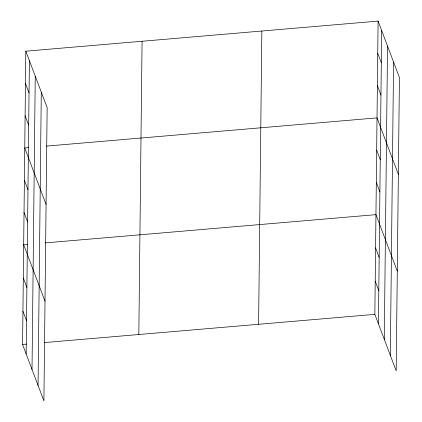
<?xml version="1.0" encoding="UTF-8"?>
<svg xmlns="http://www.w3.org/2000/svg" width="422" height="422" viewBox="0 0 422 422"><rect width="100%" height="100%" fill="white"/><g stroke="black" fill="none" stroke-linecap="round" stroke-linejoin="round"><path stroke-width="0.63" d="M25.816 51.183L47.148 107.636L43.904 400.9L22.572 344.447L25.816 51.183L378.096 21.1L399.428 77.553L396.184 370.817L374.852 314.364L378.096 21.1M26.159 353.931L29.403 60.668M32.014 369.429L35.258 76.166M38.049 385.402L41.293 92.138M138.822 334.519L142.072 41.256M258.596 324.291L261.846 31.028M378.434 323.848L381.678 30.584M384.289 339.351L387.538 46.088M390.324 355.319L393.568 62.055M28.685 147.621L24.745 147.958L46.077 204.412M46.42 146.107L377.025 117.875L398.357 174.333M27.615 244.401L23.674 244.739L45.006 301.192M45.349 242.887L375.955 214.656L397.287 271.109M22.572 344.447L26.512 344.109M44.247 342.595L374.852 314.364M377.737 53.357L381.324 62.846M377.379 85.619L380.966 95.103M376.667 150.137L380.254 159.621M376.308 182.394L379.895 191.883M375.585 247.888L379.172 257.378M375.216 281.126L378.803 290.616M25.462 83.44L29.044 92.93M25.104 115.702L28.691 125.186M24.392 180.22L27.973 189.705M24.033 212.477L27.62 221.961M23.31 277.971L26.892 287.461M22.941 311.209L26.528 320.694"/></g></svg>
